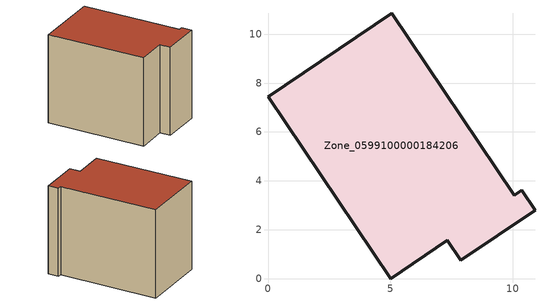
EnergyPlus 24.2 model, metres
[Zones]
Zone_0599100000184206
 floor ground (C_G): 10.07,3.42 10.37,3.62 10.91,2.81 7.88,0.76 7.33,1.58 5.02,0 0,7.43 5.06,10.86 z0
 wall outside (C_F): 5.06,10.86 0,7.43 5.02,0 7.33,1.58 7.88,0.76 10.91,2.81 10.37,3.62 10.07,3.42 5.06,10.86 z0:8.08
 roof outside (C_R): 10.07,3.42 5.06,10.86 0,7.43 5.02,0 7.33,1.58 7.88,0.76 10.91,2.81 10.37,3.62 z8.08
[BUILDING]
Pand.0599100000184206: North Axis=0; Terrain=City; Loads Convergence Tolerance Value=0.04; Temperature Convergence Tolerance Value=0.4; Solar Distribution=FullExterior; Maximum Number of Warmup Days=25; Minimum Number of Warmup Days=1
[Site:Location]
Rotterdam.The.Hague.AP_ZH_NLD Design_Conditions: Latitude=51.96; Longitude=4.45; Time Zone=1; Elevation=-4.5
[SITE:GROUNDTEMPERATURE:BUILDINGSURFACE]
18, 18, 18, 18, 18, 18, 18, 18, 18, 18, 18, 18
[MATERIAL] Thermal Absorptance=0.9; Solar Absorptance=0.7; Visible Absorptance=0.7
Name | Roughness | Thickness | Conductivity | Density | Specific Heat
G.TI.1965-1974 | MediumSmooth | 0.15 | 0.882353 | 540 | 1210
F.TI.1965-1974 | Rough | 0.3 | 0.697674 | 1920 | 840
R.TI.1965-1974 | MediumRough | 0.2 | 0.232558 | 1500 | 1000
[CONSTRUCTION]
C_G: G.TI.1965-1974
C_F: F.TI.1965-1974
C_R: R.TI.1965-1974
[ZONE]
Zone_0599100000184206: Type=1; Multiplier=1; Ceiling Height=Autocalculate; Volume=Autocalculate; Floor Area=autocalculate; Part of Total Floor Area=Yes
[ZONEINFILTRATION:DESIGNFLOWRATE]
Infil_Zone_0599100000184206: Zone or ZoneList or Space or SpaceList=Zone_0599100000184206; Schedule=AlwaysOn; Design Flow Rate Calculation Method=Flow/Area; Flow Rate per Floor Area=0.003; Constant Term Coefficient=1; Temperature Term Coefficient=0; Velocity Term Coefficient=0; Velocity Squared Term Coefficient=0
[HVACTEMPLATE:ZONE:IDEALLOADSAIRSYSTEM]
Zone_0599100000184206: Maximum Heating Supply Air Temperature=50; Minimum Cooling Supply Air Temperature=13; Maximum Heating Supply Air Humidity Ratio=0.0156; Minimum Cooling Supply Air Humidity Ratio=0.0077; Heating Limit=NoLimit; Cooling Limit=NoLimit; Dehumidification Control Type=ConstantSensibleHeatRatio; Cooling Sensible Heat Ratio=0.7; Dehumidification Setpoint=60; Humidification Control Type=None; Humidification Setpoint=30; Outdoor Air Method=None; Outdoor Air Flow Rate per Person=0.00944; Outdoor Air Flow Rate per Zone Floor Area=0; Outdoor Air Flow Rate per Zone=0; Demand Controlled Ventilation Type=None; Outdoor Air Economizer Type=NoEconomizer; Heat Recovery Type=None; Sensible Heat Recovery Effectiveness=0.7; Latent Heat Recovery Effectiveness=0.65
[ZONECONTROL:THERMOSTAT]
ThermostatControl_Zone_0599100000184206: Zone or ZoneList=Zone_0599100000184206; Control Type Schedule=DualSetpointControlType; Control 1=Thermostat_Zone_0599100000184206; Temperature Difference Between Cutout And Setpoint=0
[THERMOSTATSETPOINT:DUALSETPOINT]
Thermostat_Zone_0599100000184206: Heating Setpoint Temperature Schedule=HeatingSetpoint_Zone_0599100000184206; Cooling Setpoint Temperature Schedule=CoolingSetpoint_Zone_0599100000184206
[SCHEDULE:COMPACT]
HeatingSetpoint_Zone_0599100000184206: Through: 12/31, For: AllDays, Until: 24:00, 21
CoolingSetpoint_Zone_0599100000184206: Through: 12/31, For: AllDays, Until: 24:00, 24
DualSetpointControlType: Through: 12/31, For: AllDays, Until: 24:00, 4
AlwaysOn: Through: 12/31, For: AllDays, Until: 24:00, 1
